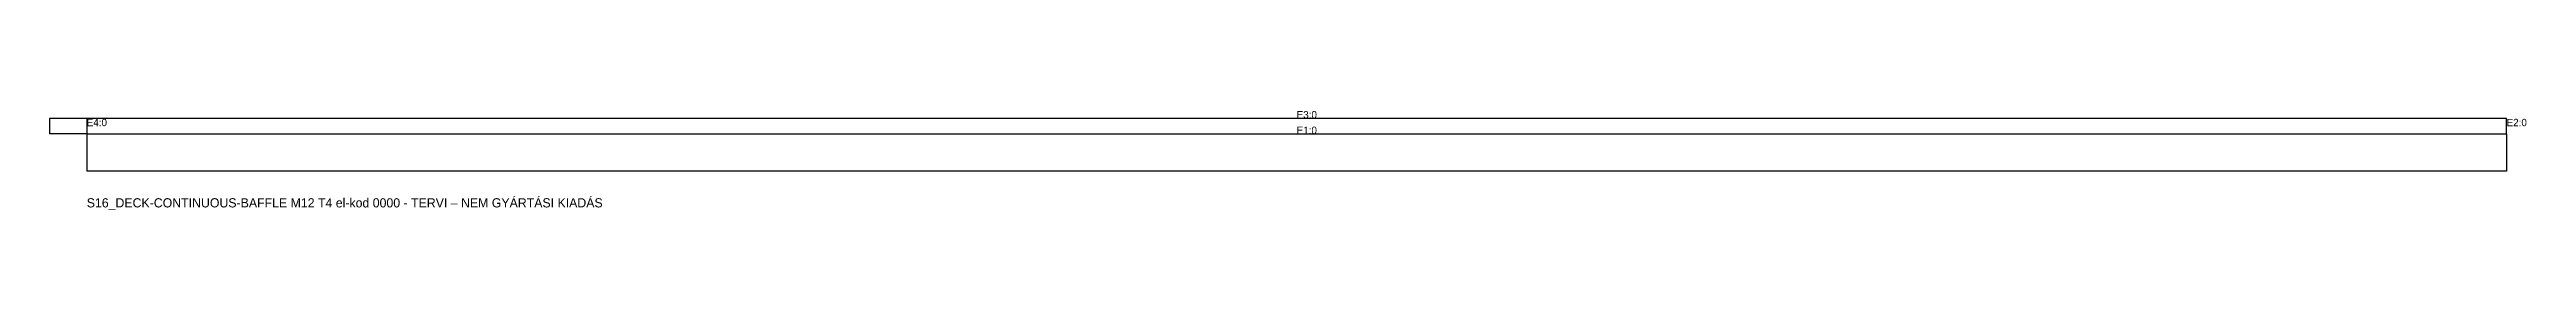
# Model space of a CAD drawing. Header units: millimetres. Extents: x -40 to 2650, y -83 to 25.
import ezdxf

# ---------------------------------------------------------------- set-up
doc = ezdxf.new("R2010")
doc.units = ezdxf.units.MM
for name, color, linetype in [('KONTUR', 7, 'Continuous'), ('MERET', 8, 'Continuous'), ('SZOVEG', 7, 'Continuous')]:
    doc.layers.add(name, color=color, linetype=linetype)
doc.styles.add('OpenSansCondensed-Light', font='OpenSansCondensed-Light.ttf')
doc.dimstyles.new('EZDXF', dxfattribs={"dimtxt": 0.25, "dimasz": 0.175, "dimexe": 0.375, "dimexo": 0.125, "dimgap": 0.1, "dimtad": 1, "dimlfac": 100, "dimzin": 12, "dimdsep": 46, "dimtxsty": 'OpenSansCondensed-Light', "dimblk": 'ARCHTICK', "dimcen": 2.5, "dimazin": 3, "dimtfac": 0.5, "dimtmove": 2, "dimatfit": 3})

# ---------------------------------------------------------------- blocks, each defined once
blk = doc.blocks.new('_ARCHTICK')
at = {"color": 0, "linetype": 'BYBLOCK', "const_width": 0.15}
blk.add_lwpolyline([(-0.5, -0.5), (0.5, 0.5)], dxfattribs=at)

msp = doc.modelspace()

# ---------------------------------------------------------------- linework, layer by layer
at = {"layer": 'KONTUR'}
msp.add_lwpolyline([(0, 0), (2628, 0), (2628, 17), (0, 17)], close=True, dxfattribs=at)

# ---------------------------------------------------------------- texts
at = {"layer": 'SZOVEG'}
for s, height, p in [('E4:0', 8, (0, 8.5)), ('E3:0', 8, (1314, 17)), ('E1:0', 8, (1314, 0)), ('E2:0', 8, (2628, 8.5)), ('S16_DECK-CONTINUOUS-BAFFLE M12 T4 el-kod 0000 - TERVI – NEM GYÁRTÁSI KIADÁS', 10, (0, -80))]:
    msp.add_text(s, height=height, dxfattribs=at).set_placement(p)

# ---------------------------------------------------------------- dimensions: what is measured, and where the dimension line sits
at = {"layer": 'MERET'}
msp.add_linear_dim(base=(-40, 0), p1=(0, 0), p2=(0, 17), angle=90, dimstyle='EZDXF', dxfattribs=at).render()
msp.add_linear_dim(base=(0, -40), p1=(0, 0), p2=(2628, 0), dimstyle='EZDXF', dxfattribs=at).render()

doc.saveas('drawing.dxf')
